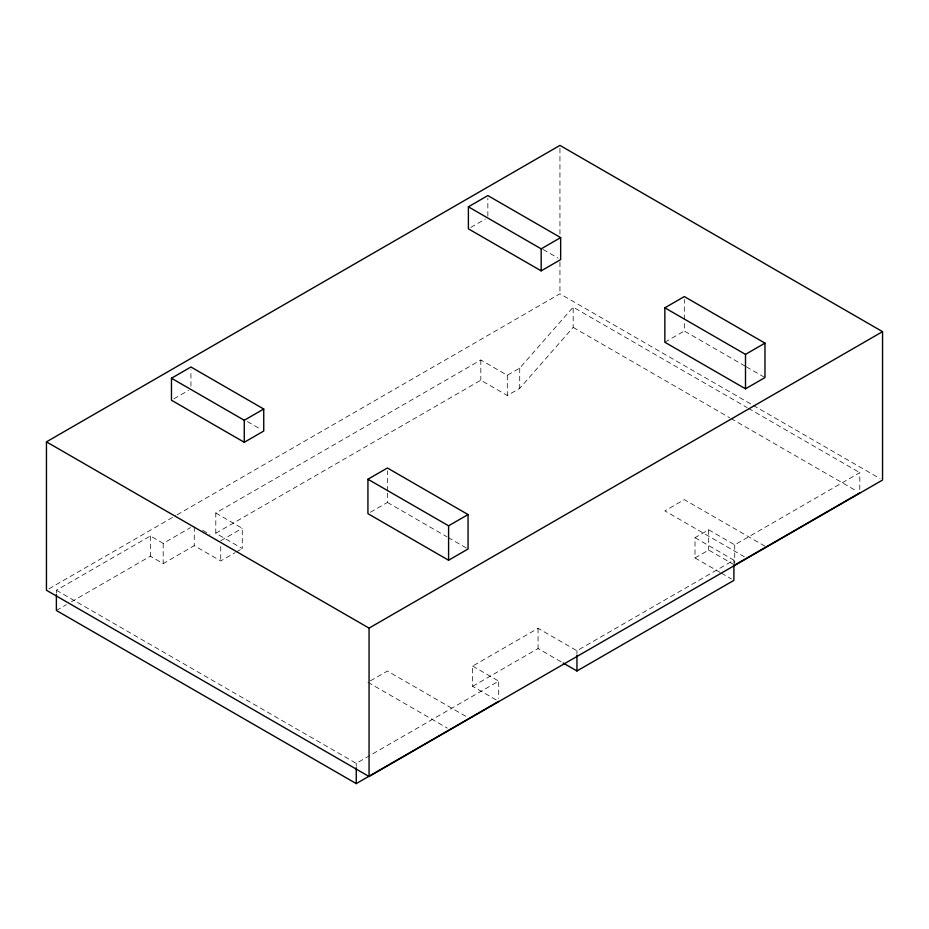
<?xml version="1.0" encoding="UTF-8"?>
<svg xmlns="http://www.w3.org/2000/svg" width="929" height="929" viewBox="0 0 929 929"><rect width="100%" height="100%" fill="white"/><g stroke="black" fill="none" stroke-linecap="round" stroke-linejoin="round"><path stroke-width="0.7" stroke-dasharray="4.64 3.48" d="M190.944 386.255L190.944 369.754M370.369 512.262L387.405 502.426L387.405 492.382M387.405 490.953L387.405 470.864M487.853 216.202L487.853 198.33M745.116 366.107L684.313 331.003L684.313 320.958M684.313 319.53L684.313 299.44M215.795 513.017L242.272 528.299L242.272 548.528L215.795 533.246L215.795 513.017L480.827 359.999L507.292 375.281L519.717 368.105L573.17 307.162L747.148 407.61M215.795 533.246L480.827 380.228L507.292 395.522L519.717 388.345L573.17 327.391L573.17 307.162M173.909 398.831L188.517 390.401M470.817 227.419L485.426 218.989M48.958 588.8L175.767 515.583M177.021 514.863L559.943 293.785L752.002 404.672M56.379 593.132L56.379 590.24L150.382 535.975L163.202 543.372L190.538 527.591M56.379 610.481L66.412 604.686M71.428 601.795L150.382 556.204L163.202 563.613L194.266 545.683L220.73 560.965L235.095 552.674M220.73 540.724L242.272 528.299M236.291 551.977L242.272 548.528M664.85 342.244L684.313 331.003M370.369 680.887L387.405 671.052L468.053 717.618M496.214 699.92L472.64 686.31L472.64 666.081L538.065 628.306L576.944 650.753L733.887 560.141L733.887 563.032M720.091 572.403L695.008 557.923L695.008 537.694L708.676 529.797L734.734 544.847L859.801 472.64L859.801 491.429M472.64 686.31L538.065 648.535L561.894 662.296M695.008 557.923L708.676 550.038L734.734 565.076M56.379 590.24L356.248 763.371L498.699 681.12L498.699 698.469M543.082 249.46L558.143 258.157M746.359 366.827L764.973 377.569M753.256 405.392L880.042 478.598M748.402 408.33L859.801 472.64M573.17 327.391L729.625 417.725M730.879 418.445L857.293 491.429M764.973 546.194L684.313 499.628L664.85 510.869L744.257 556.715M695.008 537.694L733.887 560.141M721.345 573.135L731.378 578.93M247.428 421.603L261.235 429.581M387.405 502.426L446.965 536.811M448.208 537.531L466.822 548.273M472.64 666.081L498.699 681.12M202.685 530.308L209.908 534.477M367.93 682.292L447.348 728.139M734.734 544.847L734.734 563.636M708.676 529.797L708.676 550.038M576.944 650.753L576.944 653.644M559.943 148.28L559.943 234.723M559.943 262.094L559.943 293.785M538.065 628.306L538.065 648.535M519.717 368.105L519.717 388.345M507.292 375.281L507.292 395.522M480.827 359.999L480.827 380.228M356.248 763.371L356.248 766.262M220.73 546.507L220.73 560.965M194.266 526.894L194.266 545.683M163.202 543.372L163.202 563.613M150.382 535.975L150.382 556.204"/><path stroke-width="1.39" d="M171.47 378.242L171.47 400.236L244.269 442.274L263.743 431.033L263.743 409.027L190.944 367.001L171.47 378.242L244.269 420.268L263.743 409.027M244.269 442.274L244.269 420.268M367.93 479.236L367.93 513.667L448.591 560.233L468.053 548.993L468.053 514.561L387.405 467.995L367.93 479.236L448.591 525.802L468.053 514.561M448.591 560.233L448.591 525.802M468.39 206.819L468.39 228.824L541.177 270.85L560.651 259.609L560.651 237.603L487.853 195.578L468.39 206.819L541.177 248.844L560.651 237.603M541.177 270.85L541.177 248.844M664.85 307.813L664.85 342.244L745.499 388.81L764.973 377.569L764.973 343.138L684.313 296.572L664.85 307.813L745.499 354.379L764.973 343.138M745.499 388.81L745.499 354.379M46.45 441.856L559.943 145.4L882.55 331.653L882.55 480.038L369.057 776.505L46.45 590.252L46.45 441.856L369.057 628.12L882.55 331.653M56.379 594.583L56.379 610.481L356.248 783.6L498.699 701.36M734.734 565.076L859.801 492.881M563.148 663.016L576.944 670.982L733.887 580.37L733.887 565.924M576.944 655.084L576.944 670.982M369.057 628.12L369.057 776.505M356.248 767.702L356.248 783.6"/></g></svg>
